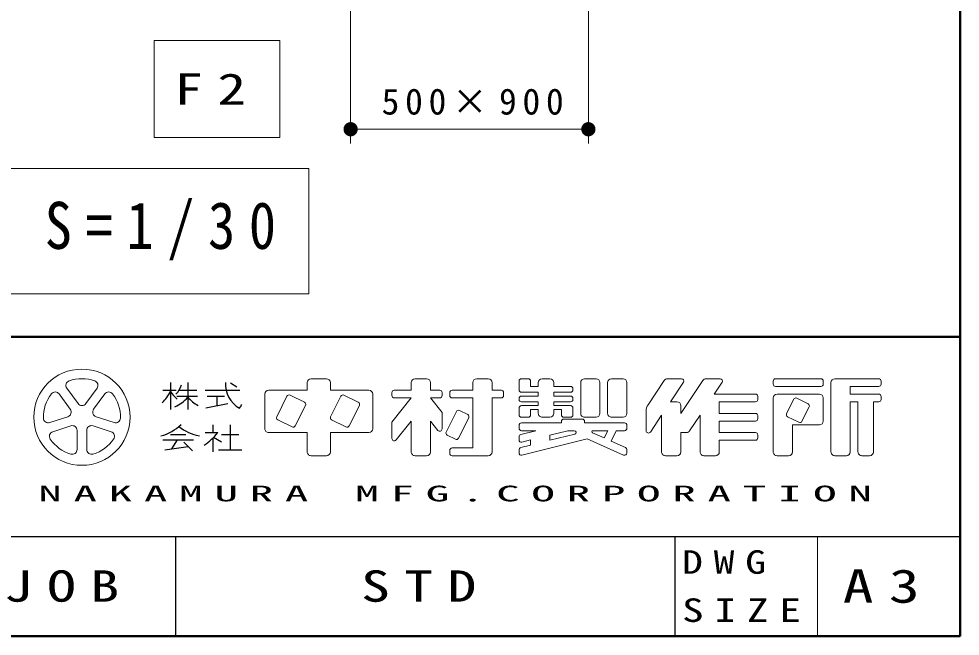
# Model space of a CAD drawing. Units: millimetres on the paper. Extents: x -621 to -236, y -10 to 262.
# Drawn here: x -302 to -236, y -5 to 38.3 of the extents above; entities that cross this region are included whole.
import ezdxf

# ---------------------------------------------------------------- set-up
doc = ezdxf.new("R2010")
doc.units = ezdxf.units.MM
doc.layers.add('LY_1', color=7, linetype='Continuous', lineweight=25)
doc.layers.add('LY_6', color=7, linetype='Continuous', lineweight=13)
doc.layers.add('LY_5', color=7, linetype='Continuous')
doc.styles.add('ＭＳ ゴシック', font='')
doc.styles.get('ＭＳ ゴシック').set_extended_font_data('MS Gothic')

# ---------------------------------------------------------------- blocks, each defined once
blk = doc.blocks.new('filled_dot')
at = {"color": 0, "linetype": 'Continuous', "lineweight": -2, "const_width": 1.25}
blk.add_lwpolyline([(-0.625, 0, 1), (0.625, 0, 1)], format="xyb", close=True, dxfattribs=at)

msp = doc.modelspace()

# ---------------------------------------------------------------- linework, layer by layer
at = {"layer": 'LY_1', "lineweight": 13}
for p, q in [((-278.733, 49.566), (-278.733, 29.566)), ((-262.066, 49.566), (-262.066, 29.566)), ((-292.508, 36.785), (-292.508, 29.985)), ((-283.708, 36.785), (-292.508, 36.785)), ((-283.708, 29.985), (-283.708, 36.785)), ((-262.066, 30.566), (-278.733, 30.566)), ((-292.508, 29.985), (-283.708, 29.985)), ((-281.675, 27.819), (-347.475, 27.819)), ((-281.675, 19.019), (-281.675, 27.819)), ((-347.475, 19.019), (-281.675, 19.019))]:
    msp.add_line(p, q, dxfattribs=at)
at = {"layer": 'LY_6', "lineweight": 50}
for p, q in [((-236, -5), (-236, 262)), ((-621, 16), (-236, 16)), ((-621, -5), (-236, -5))]:
    msp.add_line(p, q, dxfattribs=at)
at = {"layer": 'LY_6', "lineweight": 25}
for p, q in [((-291.361, 12.793), (-291.361, 10.903)), ((-290.146, 12.793), (-290.146, 10.903)), ((-286.719, 12.467), (-287.16, 12.761)), ((-291.901, 12.253), (-290.956, 12.253)), ((-290.769, 12.253), (-289.525, 12.253)), ((-288.931, 12.253), (-286.501, 12.253)), ((-290.915, 11.848), (-289.471, 11.848)), ((-288.889, 11.02), (-287.353, 11.327)), ((-288.796, 11.848), (-287.581, 11.848)), ((-288.121, 11.848), (-288.121, 11.173)), ((-288.931, 9.283), (-288.051, 9.283)), ((-288.391, 9.823), (-288.391, 9.283)), ((-287.176, 9.823), (-287.176, 8.068)), ((-291.901, 8.784), (-289.741, 8.784)), ((-291.361, 9.148), (-290.281, 9.148)), ((-290.899, 8.784), (-291.289, 8.136)), ((-290.416, 8.607), (-289.81, 8.001)), ((-288.391, 8.91), (-288.391, 7.933)), ((-288.34, 8.96), (-287.796, 8.646)), ((-287.783, 9.148), (-286.568, 9.148)), ((-291.765, 8.067), (-290.113, 8.304)), ((-287.986, 8.068), (-286.366, 8.068)), ((-478.5, 2), (-236, 2)), ((-291, 2), (-291, -5)), ((-256, 2), (-256, -5))]:
    msp.add_line(p, q, dxfattribs=at)
at = {"layer": 'LY_6'}
for p, q in [((-281.776, 12.793), (-281.776, 12.253)), ((-281.506, 13.063), (-280.426, 13.063)), ((-280.156, 12.793), (-280.156, 12.253)), ((-274.486, 12.793), (-274.486, 12.253)), ((-274.216, 13.063), (-273.406, 13.063)), ((-273.136, 12.793), (-273.136, 12.253)), ((-270.166, 12.793), (-270.166, 12.253)), ((-269.896, 13.063), (-269.086, 13.063)), ((-268.816, 12.793), (-268.816, 12.253)), ((-266.926, 12.901), (-266.926, 12.28)), ((-266.764, 13.063), (-266.278, 13.063)), ((-266.116, 12.901), (-266.116, 12.523)), ((-265.576, 12.793), (-265.576, 12.523)), ((-264.766, 13.063), (-265.306, 13.063)), ((-264.496, 12.793), (-264.496, 12.523)), ((-262.606, 12.793), (-262.606, 10.633)), ((-262.336, 13.063), (-261.526, 13.063)), ((-261.256, 12.793), (-261.256, 10.633)), ((-260.716, 12.793), (-260.716, 10.633)), ((-260.446, 13.063), (-259.636, 13.063)), ((-259.366, 12.793), (-259.366, 10.633)), ((-257.88, 11.242), (-256.746, 12.943)), ((-256.521, 13.063), (-255.529, 13.063)), ((-256.306, 11.443), (-255.394, 12.811)), ((-255.586, 10.633), (-254.046, 12.943)), ((-253.821, 13.063), (-252.829, 13.063)), ((-253.246, 11.983), (-252.694, 12.811)), ((-249.106, 12.901), (-249.106, 12.685)), ((-248.944, 13.063), (-245.758, 13.063)), ((-245.596, 12.901), (-245.596, 12.685)), ((-245.056, 12.793), (-245.056, 7.933)), ((-244.786, 13.063), (-241.708, 13.063)), ((-241.546, 12.901), (-241.546, 12.685)), ((-298.39, 10.917), (-299.175, 11.997)), ((-298.629, 12.393), (-297.844, 11.313)), ((-297.298, 11.313), (-296.513, 12.393)), ((-295.967, 11.997), (-296.752, 10.917)), ((-284.746, 11.983), (-284.746, 9.553)), ((-284.476, 12.253), (-281.776, 12.253)), ((-281.975, 11.408), (-282.981, 11.911)), ((-280.156, 12.253), (-277.456, 12.253)), ((-278.195, 11.408), (-279.201, 11.911)), ((-277.186, 11.983), (-277.186, 9.553)), ((-275.836, 12.091), (-275.836, 11.875)), ((-275.674, 12.253), (-274.486, 12.253)), ((-273.136, 12.253), (-272.488, 12.253)), ((-272.326, 12.091), (-272.326, 11.875)), ((-271.786, 12.091), (-271.786, 11.875)), ((-271.624, 12.253), (-270.166, 12.253)), ((-268.816, 12.253), (-268.168, 12.253)), ((-268.006, 12.091), (-268.006, 11.875)), ((-266.764, 12.118), (-265.576, 12.118)), ((-266.116, 12.523), (-265.576, 12.523)), ((-265.576, 12.118), (-265.576, 11.848)), ((-264.496, 12.523), (-263.308, 12.523)), ((-264.496, 12.118), (-263.308, 12.118)), ((-264.496, 12.118), (-264.496, 11.848)), ((-263.146, 12.361), (-263.146, 12.28)), ((-253.246, 11.983), (-250.348, 11.983)), ((-248.944, 12.523), (-245.758, 12.523)), ((-248.836, 11.983), (-245.866, 11.983)), ((-243.706, 12.523), (-243.706, 11.983)), ((-243.706, 12.523), (-241.708, 12.523)), ((-243.706, 11.983), (-241.708, 11.983)), ((-283.198, 11.838), (-283.918, 10.4)), ((-279.418, 11.838), (-280.138, 10.4)), ((-274.486, 11.713), (-275.836, 10.026)), ((-275.674, 11.713), (-274.486, 11.713)), ((-273.136, 11.713), (-272.326, 10.701)), ((-273.136, 11.713), (-272.488, 11.713)), ((-271.624, 11.713), (-270.166, 11.713)), ((-270.166, 11.713), (-270.166, 8.203)), ((-268.816, 11.713), (-268.816, 7.933)), ((-268.816, 11.713), (-268.168, 11.713)), ((-266.926, 11.686), (-266.926, 11.605)), ((-266.764, 11.848), (-265.576, 11.848)), ((-266.764, 11.443), (-265.576, 11.443)), ((-265.576, 11.443), (-265.576, 11.173)), ((-264.496, 11.848), (-263.308, 11.848)), ((-264.496, 11.443), (-263.308, 11.443)), ((-264.496, 11.443), (-264.496, 11.173)), ((-263.146, 11.686), (-263.146, 11.605)), ((-256.306, 11.443), (-255.856, 11.443)), ((-252.886, 11.443), (-250.348, 11.443)), ((-252.886, 11.443), (-252.886, 10.633)), ((-250.186, 11.821), (-250.186, 11.605)), ((-249.106, 11.713), (-249.106, 7.933)), ((-247.666, 11.622), (-248.17, 10.616)), ((-247.449, 11.695), (-246.659, 11.3)), ((-245.596, 11.713), (-245.596, 10.093)), ((-243.706, 11.443), (-243.166, 11.443)), ((-243.706, 11.443), (-243.706, 7.933)), ((-243.166, 11.443), (-243.166, 7.933)), ((-242.086, 11.443), (-241.708, 11.443)), ((-242.086, 11.443), (-242.086, 7.933)), ((-241.546, 11.821), (-241.546, 11.605)), ((-282.622, 9.752), (-281.902, 11.19)), ((-278.842, 9.752), (-278.122, 11.19)), ((-272.326, 10.701), (-272.326, 9.543)), ((-271.318, 10.758), (-272.038, 9.32)), ((-271.101, 10.831), (-270.527, 10.544)), ((-266.926, 11.011), (-266.926, 10.525)), ((-266.764, 11.173), (-265.576, 11.173)), ((-266.116, 10.903), (-265.576, 10.903)), ((-266.116, 10.903), (-266.116, 10.525)), ((-265.576, 10.903), (-265.576, 10.633)), ((-264.496, 11.173), (-263.308, 11.173)), ((-264.496, 10.903), (-264.496, 10.633)), ((-264.496, 10.903), (-263.956, 10.903)), ((-263.956, 10.903), (-263.956, 10.525)), ((-263.146, 11.011), (-263.146, 10.525)), ((-258.016, 10.793), (-258.016, 9.413)), ((-255.586, 11.173), (-255.586, 10.633)), ((-252.886, 10.633), (-250.348, 10.633)), ((-246.586, 11.082), (-247.09, 10.076)), ((-299.828, 9.985), (-298.559, 10.397)), ((-296.583, 10.397), (-295.313, 9.985)), ((-283.845, 10.183), (-282.839, 9.68)), ((-280.065, 10.183), (-279.059, 9.68)), ((-275.836, 10.026), (-275.836, 8.868)), ((-274.486, 10.093), (-275.547, 8.766)), ((-274.486, 10.093), (-274.486, 7.933)), ((-273.136, 10.093), (-272.614, 9.441)), ((-273.136, 10.093), (-273.136, 7.933)), ((-270.454, 10.326), (-271.174, 8.888)), ((-266.764, 10.363), (-266.278, 10.363)), ((-266.764, 9.958), (-263.956, 9.958)), ((-265.306, 10.363), (-264.766, 10.363)), ((-263.956, 10.066), (-263.956, 9.958)), ((-263.794, 10.363), (-263.308, 10.363)), ((-263.794, 10.228), (-262.498, 10.228)), ((-262.336, 10.363), (-261.526, 10.363)), ((-262.336, 10.066), (-262.336, 9.958)), ((-262.336, 9.958), (-259.528, 9.958)), ((-260.446, 10.363), (-259.636, 10.363)), ((-257.719, 9.323), (-256.936, 10.498)), ((-256.936, 10.498), (-256.936, 7.933)), ((-254.966, 9.404), (-254.236, 10.498)), ((-254.236, 10.498), (-254.236, 7.933)), ((-252.886, 10.093), (-252.886, 9.283)), ((-252.886, 10.093), (-250.348, 10.093)), ((-250.186, 10.471), (-250.186, 10.255)), ((-248.097, 10.399), (-247.307, 10.004)), ((-298.35, 9.755), (-299.62, 9.343)), ((-297.908, 8.099), (-297.908, 9.434)), ((-297.233, 9.434), (-297.233, 8.099)), ((-295.522, 9.343), (-296.792, 9.755)), ((-284.476, 9.283), (-281.776, 9.283)), ((-281.776, 9.283), (-281.776, 7.933)), ((-280.156, 9.283), (-277.456, 9.283)), ((-280.156, 9.283), (-280.156, 7.933)), ((-266.926, 9.796), (-266.926, 9.58)), ((-265.74, 9.418), (-266.803, 9.152)), ((-266.764, 9.418), (-265.74, 9.418)), ((-263.513, 9.418), (-264.766, 9.105)), ((-263.513, 9.418), (-263.053, 9.418)), ((-261.771, 9.263), (-260.968, 8.906)), ((-261.738, 9.418), (-260.712, 9.418)), ((-260.968, 8.906), (-260.712, 9.418)), ((-260.474, 8.687), (-260.108, 9.418)), ((-260.108, 9.418), (-259.528, 9.418)), ((-259.366, 9.796), (-259.366, 9.58)), ((-255.586, 9.283), (-255.19, 9.283)), ((-255.586, 9.283), (-255.586, 7.933)), ((-252.886, 9.283), (-250.348, 9.283)), ((-247.756, 9.823), (-247.756, 7.933)), ((-247.756, 9.823), (-245.866, 9.823)), ((-271.965, 9.103), (-271.391, 8.816)), ((-266.926, 8.995), (-266.926, 8.773)), ((-262.15, 8.841), (-266.725, 7.697)), ((-266.116, 8.768), (-266.725, 8.615)), ((-266.116, 8.768), (-266.116, 8.406)), ((-263.023, 9.179), (-264.766, 8.743)), ((-264.766, 9.105), (-264.766, 8.743)), ((-262.15, 8.841), (-259.594, 7.705)), ((-260.474, 8.687), (-259.462, 8.237)), ((-252.886, 8.743), (-252.886, 7.933)), ((-252.886, 8.743), (-250.348, 8.743)), ((-250.186, 9.121), (-250.186, 8.905)), ((-271.786, 8.041), (-271.786, 7.825)), ((-271.624, 8.203), (-270.166, 8.203)), ((-266.926, 8.077), (-266.926, 7.854)), ((-266.116, 8.406), (-266.803, 8.234)), ((-259.366, 8.089), (-259.366, 7.853)), ((-281.506, 7.663), (-280.426, 7.663)), ((-274.216, 7.663), (-273.406, 7.663)), ((-271.624, 7.663), (-269.086, 7.663)), ((-256.666, 7.663), (-255.856, 7.663)), ((-253.966, 7.663), (-253.156, 7.663)), ((-248.836, 7.663), (-248.026, 7.663)), ((-244.786, 7.663), (-243.976, 7.663)), ((-242.896, 7.663), (-242.356, 7.663)), ((-246, 2), (-246, -5))]:
    msp.add_line(p, q, dxfattribs=at)
msp.add_circle((-297.571, 10.363), 3.375, dxfattribs=at)
for centre, radius, start, end in [((-298.356, 12.592), 0.338, 109.39847, 215.99997), ((-297.571, 10.363), 2.7, 70.60155, 109.39847), ((-296.786, 12.592), 0.338, 324, 70.60155), ((-281.506, 12.793), 0.27, 89.99998, 179.99996), ((-280.426, 12.793), 0.27, 0, 89.99998), ((-274.216, 12.793), 0.27, 89.99998, 179.99996), ((-273.406, 12.793), 0.27, 0, 89.99998), ((-269.896, 12.793), 0.27, 89.99998, 179.99996), ((-269.086, 12.793), 0.27, 0, 89.99998), ((-266.764, 12.901), 0.162, 89.99998, 179.99996), ((-266.278, 12.901), 0.162, 0, 89.99998), ((-265.306, 12.793), 0.27, 89.99998, 179.99996), ((-264.766, 12.793), 0.27, 0, 89.99998), ((-262.336, 12.793), 0.27, 89.99998, 179.99996), ((-261.526, 12.793), 0.27, 0, 89.99998), ((-260.446, 12.793), 0.27, 89.99998, 179.99996), ((-259.636, 12.793), 0.27, 0, 89.99998), ((-256.521, 12.793), 0.27, 89.99998, 146.30984), ((-255.529, 12.901), 0.162, 326.31015, 89.99998), ((-253.821, 12.793), 0.27, 89.99998, 146.3098), ((-252.829, 12.901), 0.162, 326.31003, 89.99998), ((-248.944, 12.901), 0.162, 89.99998, 179.99996), ((-248.944, 12.685), 0.162, 179.99998, 270.00002), ((-245.758, 12.901), 0.162, 0, 89.99998), ((-245.758, 12.685), 0.162, 270.00002, 0), ((-244.786, 12.793), 0.27, 89.99998, 179.99996), ((-241.708, 12.901), 0.162, 0, 89.99998), ((-241.708, 12.685), 0.162, 270.00002, 0), ((-297.571, 10.363), 2.7, 142.60154, 181.39846), ((-299.448, 11.798), 0.338, 35.99999, 142.60154), ((-295.694, 11.798), 0.338, 37.39846, 143.99995), ((-297.571, 10.363), 2.7, 358.60155, 37.39847), ((-284.476, 11.983), 0.27, 89.99998, 179.99996), ((-283.054, 11.766), 0.162, 63.43492, 153.43499), ((-279.274, 11.766), 0.162, 63.43492, 153.43499), ((-277.456, 11.983), 0.27, 0, 89.99998), ((-275.674, 12.091), 0.162, 89.99998, 179.99996), ((-272.488, 12.091), 0.162, 0, 89.99998), ((-271.624, 12.091), 0.162, 89.99998, 179.99996), ((-268.168, 12.091), 0.162, 0, 89.99998), ((-266.764, 12.28), 0.162, 179.99998, 270.00002), ((-263.308, 12.361), 0.162, 0, 89.99998), ((-263.308, 12.28), 0.162, 270.00002, 0), ((-250.348, 11.821), 0.162, 0, 89.99998), ((-248.836, 11.713), 0.27, 89.99998, 179.99996), ((-245.866, 11.713), 0.27, 0, 89.99998), ((-241.708, 11.821), 0.162, 0, 89.99998), ((-297.571, 11.512), 0.338, 215.99998, 324), ((-282.047, 11.263), 0.162, 333.4349, 63.43487), ((-278.267, 11.263), 0.162, 333.4349, 63.43487), ((-275.674, 11.875), 0.162, 179.99998, 270.00002), ((-272.488, 11.875), 0.162, 270.00002, 0), ((-271.624, 11.875), 0.162, 179.99998, 270.00002), ((-268.168, 11.875), 0.162, 270.00002, 0), ((-266.764, 11.686), 0.162, 89.99998, 179.99996), ((-266.764, 11.605), 0.162, 179.99998, 270.00002), ((-263.308, 11.686), 0.162, 0, 89.99998), ((-263.308, 11.605), 0.162, 270.00002, 0), ((-257.206, 10.793), 0.81, 146.30999, 179.99996), ((-255.856, 11.173), 0.27, 0, 89.99998), ((-250.348, 11.605), 0.162, 270.00002, 0), ((-247.522, 11.55), 0.162, 63.43447, 153.43474), ((-246.731, 11.155), 0.162, 333.43484, 63.43447), ((-241.708, 11.605), 0.162, 270.00002, 0), ((-298.663, 10.718), 0.338, 287.99998, 35.99999), ((-296.479, 10.718), 0.338, 143.99996, 251.99999), ((-271.174, 10.686), 0.162, 63.43487, 153.43498), ((-266.764, 11.011), 0.162, 89.99998, 179.99996), ((-265.306, 10.633), 0.27, 179.99998, 270.00002), ((-264.766, 10.633), 0.27, 270.00002, 0), ((-263.308, 11.011), 0.162, 0, 89.99998), ((-262.336, 10.633), 0.27, 179.99998, 270.00002), ((-261.526, 10.633), 0.27, 270.00002, 0), ((-260.446, 10.633), 0.27, 179.99998, 270.00002), ((-259.636, 10.633), 0.27, 270.00002, 0), ((-250.348, 10.471), 0.162, 0, 89.99998), ((-248.025, 10.544), 0.162, 153.43517, 243.43529), ((-299.933, 10.306), 0.338, 181.39848, 287.99997), ((-295.209, 10.306), 0.338, 252.00001, 358.60156), ((-283.773, 10.328), 0.162, 153.43495, 243.43485), ((-279.993, 10.328), 0.162, 153.43495, 243.43485), ((-270.599, 10.399), 0.162, 333.43492, 63.43493), ((-266.764, 10.525), 0.162, 179.99998, 270.00002), ((-266.764, 9.796), 0.162, 89.99998, 179.99996), ((-266.278, 10.525), 0.162, 270.00002, 0), ((-263.794, 10.525), 0.162, 179.99998, 270.00002), ((-263.794, 10.066), 0.162, 89.99998, 179.99996), ((-263.308, 10.525), 0.162, 270.00002, 0), ((-262.498, 10.066), 0.162, 0, 89.99998), ((-259.528, 9.796), 0.162, 0, 89.99998), ((-250.348, 10.255), 0.162, 270.00002, 0), ((-247.234, 10.149), 0.162, 243.43534, 333.43491), ((-245.866, 10.093), 0.27, 270.00002, 0), ((-299.516, 9.022), 0.338, 107.99999, 214.60154), ((-298.246, 9.434), 0.338, 359.99997, 107.99999), ((-296.896, 9.434), 0.338, 71.99997, 179.99999), ((-295.626, 9.022), 0.338, 325.39847, 71.99996), ((-284.476, 9.553), 0.27, 179.99998, 270.00002), ((-282.766, 9.825), 0.162, 243.43498, 333.43496), ((-278.986, 9.825), 0.162, 243.43498, 333.43496), ((-277.456, 9.553), 0.27, 270.00002, 0), ((-272.488, 9.543), 0.162, 218.65962, 0), ((-271.893, 9.248), 0.162, 153.43487, 243.4348), ((-266.764, 9.58), 0.162, 179.99998, 270.00002), ((-263.053, 9.297), 0.121, 284.0365, 89.99998), ((-261.738, 9.337), 0.081, 89.99998, 246.03817), ((-259.528, 9.58), 0.162, 270.00002, 0), ((-257.854, 9.413), 0.162, 179.99998, 326.30997), ((-255.19, 9.553), 0.27, 270.00002, 326.31002), ((-250.348, 9.121), 0.162, 0, 89.99998), ((-297.571, 10.363), 2.7, 214.60156, 253.39848), ((-297.571, 10.363), 2.7, 286.60155, 325.39847), ((-275.674, 8.868), 0.162, 179.99998, 321.34037), ((-271.318, 8.961), 0.162, 243.43487, 333.43498), ((-266.764, 8.995), 0.162, 104.03614, 179.99996), ((-266.764, 8.773), 0.162, 179.99998, 284.03612), ((-250.348, 8.905), 0.162, 270.00002, 0), ((-298.246, 8.099), 0.338, 253.39847, 359.99997), ((-296.896, 8.099), 0.338, 179.99999, 286.60154), ((-281.506, 7.933), 0.27, 179.99998, 270.00002), ((-280.426, 7.933), 0.27, 270.00002, 0), ((-274.216, 7.933), 0.27, 179.99998, 270.00002), ((-273.406, 7.933), 0.27, 270.00002, 0), ((-271.624, 8.041), 0.162, 89.99998, 179.99996), ((-269.086, 7.933), 0.27, 270.00002, 0), ((-266.764, 8.077), 0.162, 104.03614, 179.99996), ((-259.528, 8.089), 0.162, 0, 66.03701), ((-256.666, 7.933), 0.27, 179.99998, 270.00002), ((-255.856, 7.933), 0.27, 270.00002, 0), ((-253.966, 7.933), 0.27, 179.99998, 270.00002), ((-253.156, 7.933), 0.27, 270.00002, 0), ((-248.836, 7.933), 0.27, 179.99998, 270.00002), ((-248.026, 7.933), 0.27, 270.00002, 0), ((-244.786, 7.933), 0.27, 179.99998, 270.00002), ((-243.976, 7.933), 0.27, 270.00002, 0), ((-242.896, 7.933), 0.27, 179.99998, 270.00002), ((-242.356, 7.933), 0.27, 270.00002, 0), ((-271.624, 7.825), 0.162, 179.99998, 270.00002), ((-266.764, 7.854), 0.162, 179.99998, 284.03612), ((-259.528, 7.853), 0.162, 246.03699, 0)]:
    msp.add_arc(centre, radius, start, end, dxfattribs=at)
at = {"layer": 'LY_6', "lineweight": 25}
for centre, radius, start, end in [((-292.002, 13.047), 1.467, 313.72108, 343.54317), ((-285.563, 12.694), 1.953, 177.09472, 240.51891), ((-293.466, 13.084), 2.285, 311.36185, 337.13638), ((-289.383, 13.427), 2.345, 212.50346, 230.00631), ((-292.374, 13.818), 3.034, 295.86917, 317.23867), ((-287.918, 13.818), 3.034, 222.76131, 240.10806), ((-287.54, 11.805), 1.299, 321.42112, 334.8249), ((-292.898, 12.257), 3.32, 285.11261, 313.40619), ((-288.77, 12.194), 3.192, 231.17281, 259.75506), ((-291.66, 12.226), 4.657, 304.87257, 320.80411)]:
    msp.add_arc(centre, radius, start, end, dxfattribs=at)

# ---------------------------------------------------------------- block references
at = {"layer": 'LY_1', "lineweight": 13, "xscale": 0.4, "yscale": 0.4}
msp.add_blockref('filled_dot', (-278.733, 30.566), dxfattribs=at)
at = {"layer": 'LY_1', "lineweight": 13, "xscale": 0.4, "yscale": 0.4, "rotation": 180}
msp.add_blockref('filled_dot', (-262.066, 30.566), dxfattribs=at)

# ---------------------------------------------------------------- texts
at = {"layer": 'LY_1', "style": 'ＭＳ ゴシック'}
for s, insert, char_height, attachment_point in [('\\T1.5;\\W1.35;F2', (-291.108, 33.385), 2.199, 4), ('\\T1.32;500×900', (-269.979, 31.566), 1.833, 8), ('\\T1.5;\\W0.85;基礎断面詳細図\u3000S=1/30', (-346.075, 23.419), 3.299, 4)]:
    msp.add_mtext(s, dxfattribs=dict(at, insert=insert, char_height=char_height, attachment_point=attachment_point))
at = {"layer": 'LY_5', "insert": (-278, -1.5), "char_height": 2.199, "attachment_point": 4, "style": 'ＭＳ ゴシック'}
msp.add_mtext('\\T1.5;\\W1.35;STD', dxfattribs=at)
at = {"layer": 'LY_6', "style": 'ＭＳ ゴシック'}
for s, insert, char_height, attachment_point in [('\\T1.5;\\W2.2;NAKAMURA\\~MFG.CORPORATION', (-271, 5), 1.1, 5), ('\\T1.52;\\W1.3;DWG', (-255.5, 0.188), 1.65, 4), ('\\T1.5;\\W1.35;JOB', (-298.5, -1.5), 2.199, 5), ('\\T1.5;\\W1.35;A3', (-241, -1.5), 2.346, 5), ('\\T1.5;\\W1.35;SIZE', (-255.5, -3.188), 1.65, 4)]:
    msp.add_mtext(s, dxfattribs=dict(at, insert=insert, char_height=char_height, attachment_point=attachment_point))

doc.saveas('drawing.dxf')
